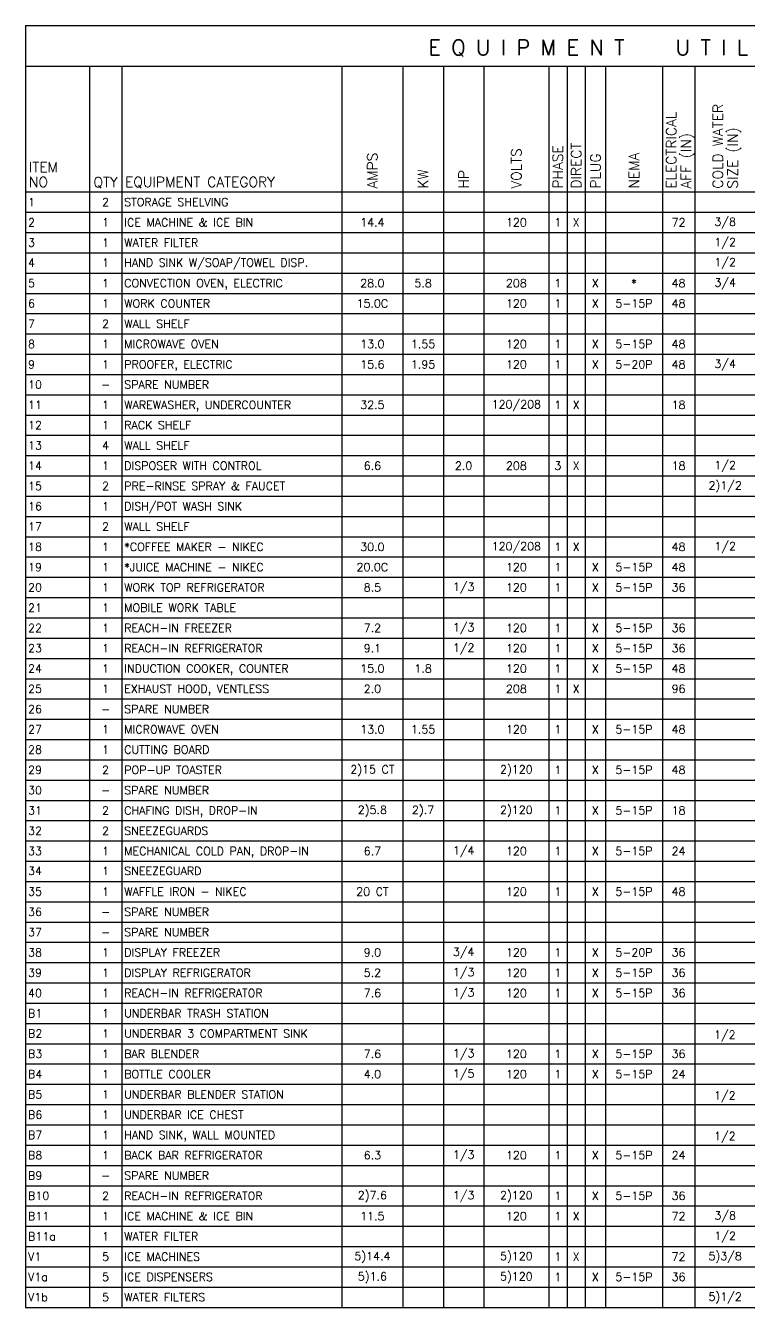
# Model space of a CAD drawing. Extents: x 1854 to 13881, y 653 to 2008.
# Drawn here: x 10420 to 10705, y 653 to 1159 of the extents above; entities that cross this region are included whole.
import ezdxf
from ezdxf.enums import TextEntityAlignment as Align

# ---------------------------------------------------------------- set-up
doc = ezdxf.new("R2010")
doc.units = 0
doc.header["$LTSCALE"] = 0.5
doc.header["$MEASUREMENT"] = 0
doc.layers.add('208', color=8, linetype='Continuous')
doc.styles.add('KCLCELL', font='romans.shx')
doc.styles.add('KCLHEADER', font='romans')

# ---------------------------------------------------------------- blocks, each defined once
blk = doc.blocks.new('kclmainh')
at = {"style": 'KCLHEADER'}
blk.add_attdef('KCLMAINHD', text='', height=0.1875, dxfattribs=at).set_placement((0, 0.0799999999999983), align=Align.CENTER)
blk = doc.blocks.new('kclh2l')
at = {"style": 'KCLHEADER'}
for p in [(0.03999999999999204, 0.2422880603269935), (0.03999999999999204, 0.0600499999999986)]:
    blk.add_attdef('KCLH2L', p, '', height=0.125, dxfattribs=at)
blk = doc.blocks.new('kclh1c')
at = {"style": 'KCLHEADER'}
blk.add_attdef('KCLH1C', text='', height=0.125, dxfattribs=at).set_placement((0, 0.01999999999999957), align=Align.BOTTOM_CENTER)
blk = doc.blocks.new('kclh1l')
at = {"style": 'KCLHEADER'}
blk.add_attdef('KCLH1L', (0.03999999999999204, 0.05999999999999872), '', height=0.125, dxfattribs=at)
blk = doc.blocks.new('kclh1lr')
at = {"style": 'KCLHEADER'}
blk.add_attdef('KCLH1LR', text='', height=0.125, rotation=90, dxfattribs=at).set_placement((0, 0.03999999999998138), align=Align.MIDDLE_LEFT)
blk = doc.blocks.new('kclh2lr')
at = {"style": 'KCLHEADER'}
for p in [(-0.02760299107356445, 0.03999999999998138), (0.1545970089264301, 0.03999999999998138)]:
    blk.add_attdef('KCLH2LR', p, '', height=0.125, rotation=90, dxfattribs=at)
blk = doc.blocks.new('kclcelll')
at = {"style": 'KCLCELL'}
blk.add_attdef('KCLCELL-L', text='', height=0.1, dxfattribs=at).set_placement((0.0299999999999998, 0), align=Align.MIDDLE_LEFT)
blk = doc.blocks.new('kclcellc')
at = {"style": 'KCLCELL'}
blk.add_attdef('KCLCELL-C', text='', height=0.1, dxfattribs=at).set_placement((0, 0), align=Align.MIDDLE)

msp = doc.modelspace()

# ---------------------------------------------------------------- linework, layer by layer
at = {"layer": '208'}
for p, q in [((10419.80214300036, 1158.578950658364), (10419.80214300036, 1142.578950658364)), ((10419.80214300036, 1158.578950658364), (10975.00214300036, 1158.578950658364)), ((10419.80214300036, 1142.578950658364), (10419.80214300036, 652.9789506583655)), ((10419.80214300036, 1142.578950658364), (10975.00214300036, 1142.578950658364)), ((10444.94382792348, 1142.578950658364), (10444.94382792346, 652.9789506583655)), ((10457.74382792348, 1142.578950658364), (10457.74382792346, 652.9789506583655)), ((10544.60214300036, 1142.578950658364), (10544.60214300039, 652.9789506583655)), ((10568.60214300035, 1142.578950658364), (10568.60214300035, 652.9789506583655)), ((10584.60214300036, 1142.578950658364), (10584.60214300039, 652.9789506583655)), ((10600.60214300036, 1142.578950658364), (10600.60214300039, 652.9789506583655)), ((10626.20214300036, 1142.578950658364), (10626.20214300033, 652.9789506583655)), ((10633.40214300035, 1142.578950658364), (10633.40214300038, 652.9789506583655)), ((10640.60214300035, 1142.578950658364), (10640.60214300035, 652.9789506583655)), ((10648.60214300035, 1142.578950658364), (10648.60214300035, 652.9789506583655)), ((10671.00214300036, 1142.578950658364), (10671.00214300038, 652.9789506583655)), ((10683.80214300036, 1142.578950658364), (10683.80214300034, 652.9789506583655)), ((10419.80214300036, 1092.978950658366), (10975.00214300036, 1092.978950658366)), ((10419.80214300036, 1084.978950658366), (10975.00214300036, 1084.978950658366)), ((10419.80214300036, 1084.978950658366), (10975.00214300036, 1084.978950658366)), ((10419.80214300036, 1084.978950658366), (10975.00214300036, 1084.978950658366)), ((10419.80214300036, 1076.978950658366), (10975.00214300036, 1076.978950658366)), ((10419.80214300036, 1068.978950658366), (10975.00214300036, 1068.978950658366)), ((10419.80214300036, 1060.978950658366), (10975.00214300036, 1060.978950658366)), ((10419.80214300036, 1052.978950658366), (10975.00214300036, 1052.978950658366)), ((10419.80214300036, 1052.978950658366), (10975.00214300036, 1052.978950658366)), ((10419.80214300036, 1052.978950658366), (10975.00214300036, 1052.978950658366)), ((10419.80214300036, 1044.978950658366), (10975.00214300036, 1044.978950658366)), ((10419.80214300036, 1036.978950658366), (10975.00214300036, 1036.978950658366)), ((10419.80214300036, 1028.978950658366), (10975.00214300036, 1028.978950658366)), ((10419.80214300036, 1020.978950658366), (10975.00214300036, 1020.978950658366)), ((10419.80214300036, 1020.978950658366), (10975.00214300036, 1020.978950658366)), ((10419.80214300036, 1012.978950658366), (10975.00214300036, 1012.978950658366)), ((10419.80214300036, 1004.978950658366), (10975.00214300036, 1004.978950658366)), ((10419.80214300036, 996.9789506583656), (10975.00214300036, 996.9789506583656)), ((10419.80214300036, 988.9789506583656), (10975.00214300036, 988.9789506583656)), ((10419.80214300036, 980.9789506583656), (10975.00214300036, 980.9789506583656)), ((10419.80214300036, 972.9789506583656), (10975.00214300036, 972.9789506583656)), ((10419.80214300036, 964.9789506583656), (10975.00214300036, 964.9789506583656)), ((10419.80214300036, 956.9789506583656), (10975.00214300036, 956.9789506583656)), ((10419.80214300036, 948.9789506583656), (10975.00214300036, 948.9789506583656)), ((10419.80214300036, 940.9789506583656), (10975.00214300036, 940.9789506583656)), ((10419.80214300036, 932.9789506583656), (10975.00214300036, 932.9789506583656)), ((10419.80214300036, 924.9789506583656), (10975.00214300036, 924.9789506583656)), ((10419.80214300036, 916.9789506583656), (10975.00214300036, 916.9789506583656)), ((10419.80214300036, 908.9789506583656), (10975.00214300036, 908.9789506583656)), ((10419.80214300036, 900.9789506583656), (10975.00214300036, 900.9789506583656)), ((10419.80214300036, 892.9789506583656), (10975.00214300036, 892.9789506583656)), ((10419.80214300036, 884.9789506583656), (10975.00214300036, 884.9789506583656)), ((10419.80214300036, 876.9789506583656), (10975.00214300036, 876.9789506583656)), ((10419.80214300036, 868.9789506583656), (10975.00214300036, 868.9789506583656)), ((10419.80214300036, 860.9789506583656), (10975.00214300036, 860.9789506583656)), ((10419.80214300036, 852.9789506583656), (10975.00214300036, 852.9789506583656)), ((10419.80214300036, 844.9789506583656), (10975.00214300036, 844.9789506583656)), ((10419.80214300036, 836.9789506583656), (10975.00214300036, 836.9789506583656)), ((10419.80214300036, 828.9789506583656), (10975.00214300036, 828.9789506583656)), ((10419.80214300036, 820.9789506583656), (10975.00214300036, 820.9789506583656)), ((10419.80214300036, 812.9789506583656), (10975.00214300036, 812.9789506583656)), ((10419.80214300036, 804.9789506583656), (10975.00214300036, 804.9789506583656)), ((10419.80214300035, 796.9789506583656), (10975.00214300034, 796.9789506583656)), ((10419.80214300036, 788.9789506583656), (10975.00214300036, 788.9789506583656)), ((10419.80214300036, 780.9789506583656), (10975.00214300036, 780.9789506583656)), ((10419.80214300036, 772.9789506583656), (10975.00214300036, 772.9789506583656)), ((10419.80214300036, 764.9789506583656), (10975.00214300036, 764.9789506583656)), ((10419.80214300034, 756.9789506583656), (10975.00214300034, 756.9789506583656)), ((10419.80214300036, 748.9789506583656), (10975.00214300036, 748.9789506583656)), ((10419.80214300036, 740.9789506583656), (10975.00214300036, 740.9789506583656)), ((10419.80214300036, 732.9789506583656), (10975.00214300036, 732.9789506583656)), ((10419.80214300036, 724.9789506583656), (10975.00214300036, 724.9789506583656)), ((10419.80214300034, 716.9789506583656), (10975.00214300034, 716.9789506583656)), ((10419.80214300036, 708.9789506583656), (10975.00214300036, 708.9789506583656)), ((10419.80214300036, 700.9789506583656), (10975.00214300036, 700.9789506583656)), ((10419.80214300036, 692.9789506583656), (10975.00214300036, 692.9789506583656)), ((10419.80214300036, 684.9789506583656), (10975.00214300036, 684.9789506583656)), ((10419.80214300034, 676.9789506583656), (10975.00214300034, 676.9789506583656)), ((10419.80214300036, 668.9789506583656), (10975.00214300035, 668.9789506583656)), ((10419.80214300036, 660.9789506583656), (10975.00214300035, 660.9789506583656)), ((10419.80214300034, 652.9789506583656), (10975.00214300034, 652.9789506583656))]:
    msp.add_line(p, q, dxfattribs=at)

# ---------------------------------------------------------------- block references
at = {"layer": '208', "xscale": 32, "yscale": 32, "zscale": 32}
for name, p, values in [('kclmainh', (10697.40214300037, 1144.386565836834), {'KCLMAINHD': 'E Q U I P M E N T   U T I L I T Y   S C H E D U L E'}), ('kclh1lr', (10556.60214300035, 1092.978950658366), {'KCLH1LR': 'AMPS'}), ('kclh1lr', (10613.40214300037, 1092.978950658366), {'KCLH1LR': 'VOLTS'}), ('kclh1lr', (10629.80214300036, 1092.978950658366), {'KCLH1LR': 'PHASE'}), ('kclh1lr', (10637.00214300036, 1092.978950658366), {'KCLH1LR': 'DIRECT'}), ('kclh1lr', (10644.60214300035, 1092.978950658366), {'KCLH1LR': 'PLUG'}), ('kclh1lr', (10659.80214300036, 1092.978950658366), {'KCLH1LR': 'NEMA'}), ('kclh1c', (10451.34382792349, 1092.978950658366), {'KCLH1C': 'QTY'}), ('kclh1l', (10457.74382792348, 1092.978950658366), {'KCLH1L': 'EQUIPMENT CATEGORY'}), ('kclh1lr', (10576.60214300035, 1092.978950658366), {'KCLH1LR': 'KW'}), ('kclh1lr', (10592.60214300035, 1092.978950658366), {'KCLH1LR': 'HP'}), ('kclcelll', (10419.80214300036, 1088.978950658358), {'KCLCELL-L': '1'}), ('kclcellc', (10451.34382792349, 1088.978950658358), {'KCLCELL-C': '2'}), ('kclcelll', (10457.74382792348, 1088.978950658358), {'KCLCELL-L': 'STORAGE SHELVING'}), ('kclcelll', (10419.80214300036, 1080.978950658366), {'KCLCELL-L': '2'}), ('kclcellc', (10451.34382792347, 1080.978950658366), {'KCLCELL-C': '1'}), ('kclcelll', (10457.74382792348, 1080.978950658366), {'KCLCELL-L': 'ICE MACHINE & ICE BIN'}), ('kclcellc', (10556.60214300035, 1080.978950658366), {'KCLCELL-C': '14.4'}), ('kclcellc', (10613.40214300035, 1080.978950658366), {'KCLCELL-C': '120'}), ('kclcellc', (10629.80214300036, 1080.978950658366), {'KCLCELL-C': '1'}), ('kclcellc', (10637.00214300036, 1080.978950658366), {'KCLCELL-C': 'X'}), ('kclcellc', (10677.40214300035, 1080.978950658366), {'KCLCELL-C': '72'}), ('kclcellc', (10695.80214300036, 1080.978950658366), {'KCLCELL-C': '3/8'}), ('kclcelll', (10419.80214300036, 1072.978950658366), {'KCLCELL-L': '3'}), ('kclcellc', (10451.34382792347, 1072.978950658366), {'KCLCELL-C': '1'}), ('kclcelll', (10457.74382792348, 1072.978950658366), {'KCLCELL-L': 'WATER FILTER'}), ('kclcellc', (10695.80214300036, 1072.978950658366), {'KCLCELL-C': '1/2'}), ('kclcelll', (10457.74382792348, 1065.082816708837), {'KCLCELL-L': 'HAND SINK W/SOAP/TOWEL DISP.'}), ('kclcellc', (10695.80214300034, 1065.082816708837), {'KCLCELL-C': '1/2'}), ('kclcelll', (10419.80214300034, 1065.082816708837), {'KCLCELL-L': '4'}), ('kclcellc', (10451.34382792347, 1065.082816708837), {'KCLCELL-C': '1'}), ('kclcelll', (10419.80214300036, 1056.978950658366), {'KCLCELL-L': '5'}), ('kclcellc', (10451.34382792347, 1056.978950658366), {'KCLCELL-C': '1'}), ('kclcelll', (10457.74382792348, 1056.978950658366), {'KCLCELL-L': 'CONVECTION OVEN, ELECTRIC'}), ('kclcellc', (10556.60214300035, 1056.978950658366), {'KCLCELL-C': '28.0'}), ('kclcellc', (10576.60214300035, 1056.978950658366), {'KCLCELL-C': '5.8'}), ('kclcellc', (10613.40214300035, 1056.978950658366), {'KCLCELL-C': '208'}), ('kclcellc', (10629.80214300036, 1056.978950658366), {'KCLCELL-C': '1'}), ('kclcellc', (10644.60214300035, 1056.978950658366), {'KCLCELL-C': 'X'}), ('kclcellc', (10659.80214300036, 1056.978950658366), {'KCLCELL-C': '*'}), ('kclcellc', (10677.40214300035, 1056.978950658366), {'KCLCELL-C': '48'}), ('kclcellc', (10695.80214300036, 1056.978950658366), {'KCLCELL-C': '3/4'}), ('kclcelll', (10419.80214300036, 1048.978950658358), {'KCLCELL-L': '6'}), ('kclcellc', (10451.34382792349, 1048.978950658358), {'KCLCELL-C': '1'}), ('kclcelll', (10457.74382792348, 1048.978950658358), {'KCLCELL-L': 'WORK COUNTER'}), ('kclcellc', (10556.60214300035, 1048.978950658366), {'KCLCELL-C': '15.0C'}), ('kclcellc', (10613.40214300035, 1048.978950658366), {'KCLCELL-C': '120'}), ('kclcellc', (10629.80214300036, 1048.978950658366), {'KCLCELL-C': '1'}), ('kclcellc', (10644.60214300035, 1048.978950658366), {'KCLCELL-C': 'X'}), ('kclcellc', (10659.80214300036, 1048.978950658366), {'KCLCELL-C': '5-15P'}), ('kclcellc', (10677.40214300035, 1048.978950658366), {'KCLCELL-C': '48'}), ('kclcelll', (10419.80214300036, 1040.978950658358), {'KCLCELL-L': '7'}), ('kclcellc', (10451.34382792349, 1040.978950658358), {'KCLCELL-C': '2'}), ('kclcelll', (10457.74382792348, 1040.978950658358), {'KCLCELL-L': 'WALL SHELF'}), ('kclcelll', (10419.80214300036, 1032.978950658366), {'KCLCELL-L': '8'}), ('kclcellc', (10451.34382792347, 1032.978950658366), {'KCLCELL-C': '1'}), ('kclcelll', (10457.74382792348, 1032.978950658366), {'KCLCELL-L': 'MICROWAVE OVEN'}), ('kclcellc', (10556.60214300035, 1032.978950658366), {'KCLCELL-C': '13.0'}), ('kclcellc', (10576.60214300035, 1032.978950658366), {'KCLCELL-C': '1.55'}), ('kclcellc', (10613.40214300035, 1032.978950658366), {'KCLCELL-C': '120'}), ('kclcellc', (10629.80214300036, 1032.978950658366), {'KCLCELL-C': '1'}), ('kclcellc', (10644.60214300035, 1032.978950658366), {'KCLCELL-C': 'X'}), ('kclcellc', (10659.80214300036, 1032.978950658366), {'KCLCELL-C': '5-15P'}), ('kclcellc', (10677.40214300035, 1032.978950658366), {'KCLCELL-C': '48'}), ('kclcelll', (10419.80214300036, 1024.939500002607), {'KCLCELL-L': '9'}), ('kclcellc', (10451.34382792347, 1024.939500002607), {'KCLCELL-C': '1'}), ('kclcelll', (10457.74382792348, 1024.939500002607), {'KCLCELL-L': 'PROOFER, ELECTRIC'}), ('kclcellc', (10556.60214300035, 1024.939500002607), {'KCLCELL-C': '15.6'}), ('kclcellc', (10576.60214300035, 1024.939500002607), {'KCLCELL-C': '1.95'}), ('kclcellc', (10613.40214300035, 1024.939500002607), {'KCLCELL-C': '120'}), ('kclcellc', (10629.80214300036, 1024.939500002607), {'KCLCELL-C': '1'}), ('kclcellc', (10644.60214300035, 1024.939500002607), {'KCLCELL-C': 'X'}), ('kclcellc', (10659.80214300036, 1024.939500002607), {'KCLCELL-C': '5-20P'}), ('kclcellc', (10677.40214300035, 1024.939500002607), {'KCLCELL-C': '48'}), ('kclcellc', (10695.80214300036, 1024.939500002607), {'KCLCELL-C': '3/4'}), ('kclcelll', (10419.80214300036, 1016.978950658366), {'KCLCELL-L': '10'}), ('kclcellc', (10451.34382792349, 1016.978950658366), {'KCLCELL-C': '-'}), ('kclcelll', (10457.74382792348, 1016.978950658366), {'KCLCELL-L': 'SPARE NUMBER'}), ('kclcellc', (10613.40214300035, 1008.978950658366), {'KCLCELL-C': '120/208'}), ('kclcelll', (10419.80214300036, 1008.978950658366), {'KCLCELL-L': '11'}), ('kclcellc', (10451.34382792347, 1008.978950658366), {'KCLCELL-C': '1'}), ('kclcelll', (10457.74382792348, 1008.978950658366), {'KCLCELL-L': 'WAREWASHER, UNDERCOUNTER'}), ('kclcellc', (10556.60214300035, 1008.978950658366), {'KCLCELL-C': '32.5'}), ('kclcellc', (10629.80214300036, 1008.978950658366), {'KCLCELL-C': '1'}), ('kclcellc', (10637.00214300036, 1008.978950658366), {'KCLCELL-C': 'X'}), ('kclcellc', (10677.40214300035, 1008.978950658366), {'KCLCELL-C': '18'}), ('kclcelll', (10419.80214300036, 1000.978950658358), {'KCLCELL-L': '12'}), ('kclcellc', (10451.34382792348, 1000.978950658358), {'KCLCELL-C': '1'}), ('kclcelll', (10457.74382792348, 1000.978950658358), {'KCLCELL-L': 'RACK SHELF'}), ('kclcelll', (10419.80214300036, 992.9789506583585), {'KCLCELL-L': '13'}), ('kclcellc', (10451.34382792349, 992.9789506583585), {'KCLCELL-C': '4'}), ('kclcelll', (10457.74382792348, 992.9789506583585), {'KCLCELL-L': 'WALL SHELF'}), ('kclcelll', (10419.80214300036, 984.9789506583729), {'KCLCELL-L': '14'}), ('kclcellc', (10451.34382792349, 984.9789506583729), {'KCLCELL-C': '1'}), ('kclcelll', (10457.74382792348, 984.9789506583729), {'KCLCELL-L': 'DISPOSER WITH CONTROL'}), ('kclcellc', (10556.60214300035, 984.9789506583584), {'KCLCELL-C': '6.6'}), ('kclcellc', (10592.60214300035, 984.9789506583584), {'KCLCELL-C': '2.0'}), ('kclcellc', (10613.40214300035, 984.9789506583584), {'KCLCELL-C': '208'}), ('kclcellc', (10629.80214300036, 984.9789506583584), {'KCLCELL-C': '3'}), ('kclcellc', (10637.00214300035, 984.9789506583584), {'KCLCELL-C': 'X'}), ('kclcellc', (10677.40214300035, 984.9789506583584), {'KCLCELL-C': '18'}), ('kclcellc', (10695.80214300036, 984.9789506583584), {'KCLCELL-C': '1/2'}), ('kclcelll', (10419.80214300036, 976.9789506583656), {'KCLCELL-L': '15'}), ('kclcellc', (10451.34382792349, 976.9789506583656), {'KCLCELL-C': '2'}), ('kclcelll', (10457.74382792348, 976.9789506583656), {'KCLCELL-L': 'PRE-RINSE SPRAY & FAUCET'}), ('kclcellc', (10695.80214300036, 976.9789506583584), {'KCLCELL-C': '2)1/2'}), ('kclcelll', (10457.74382792348, 968.9789506583656), {'KCLCELL-L': 'DISH/POT WASH SINK'}), ('kclcelll', (10419.80214300036, 968.9789506583656), {'KCLCELL-L': '16'}), ('kclcellc', (10451.34382792349, 968.9789506583656), {'KCLCELL-C': '1'}), ('kclcelll', (10419.80214300036, 960.9789506583584), {'KCLCELL-L': '17'}), ('kclcellc', (10451.34382792349, 960.9789506583585), {'KCLCELL-C': '2'}), ('kclcelll', (10457.74382792348, 960.9789506583585), {'KCLCELL-L': 'WALL SHELF'}), ('kclcelll', (10419.80214300036, 952.9789506583656), {'KCLCELL-L': '18'}), ('kclcellc', (10451.34382792347, 952.9789506583656), {'KCLCELL-C': '1'}), ('kclcelll', (10457.74382792348, 952.9789506583656), {'KCLCELL-L': '*COFFEE MAKER - NIKEC'}), ('kclcellc', (10556.60214300035, 952.9789506583584), {'KCLCELL-C': '30.0'}), ('kclcellc', (10613.40214300035, 952.9789506583584), {'KCLCELL-C': '120/208'}), ('kclcellc', (10629.80214300036, 952.9789506583584), {'KCLCELL-C': '1'}), ('kclcellc', (10637.00214300036, 952.9789506583584), {'KCLCELL-C': 'X'}), ('kclcellc', (10677.40214300035, 952.9789506583584), {'KCLCELL-C': '48'}), ('kclcellc', (10695.80214300036, 952.9789506583584), {'KCLCELL-C': '1/2'}), ('kclcelll', (10419.80214300036, 944.9789506583656), {'KCLCELL-L': '19'}), ('kclcellc', (10451.34382792347, 944.9789506583656), {'KCLCELL-C': '1'}), ('kclcelll', (10457.74382792348, 944.9789506583656), {'KCLCELL-L': '*JUICE MACHINE - NIKEC'}), ('kclcellc', (10556.60214300035, 944.9789506583656), {'KCLCELL-C': '20.0C'}), ('kclcellc', (10613.40214300035, 944.9789506583656), {'KCLCELL-C': '120'}), ('kclcellc', (10629.80214300036, 944.9789506583656), {'KCLCELL-C': '1'}), ('kclcellc', (10644.60214300035, 944.9789506583656), {'KCLCELL-C': 'X'}), ('kclcellc', (10659.80214300036, 944.9789506583656), {'KCLCELL-C': '5-15P'}), ('kclcellc', (10677.40214300035, 944.9789506583656), {'KCLCELL-C': '48'}), ('kclcelll', (10419.80214300036, 936.9789506583656), {'KCLCELL-L': '20'}), ('kclcellc', (10451.34382792347, 936.9789506583656), {'KCLCELL-C': '1'}), ('kclcelll', (10457.74382792348, 936.9789506583656), {'KCLCELL-L': 'WORK TOP REFRIGERATOR'}), ('kclcellc', (10556.60214300035, 936.9789506583656), {'KCLCELL-C': '8.5'}), ('kclcellc', (10592.60214300035, 936.9789506583656), {'KCLCELL-C': '1/3'}), ('kclcellc', (10613.40214300035, 936.9789506583656), {'KCLCELL-C': '120'}), ('kclcellc', (10629.80214300036, 936.9789506583656), {'KCLCELL-C': '1'}), ('kclcellc', (10644.60214300035, 936.9789506583656), {'KCLCELL-C': 'X'}), ('kclcellc', (10659.80214300036, 936.9789506583656), {'KCLCELL-C': '5-15P'}), ('kclcellc', (10677.40214300035, 936.9789506583656), {'KCLCELL-C': '36'}), ('kclcelll', (10419.80214300036, 928.9789506583585), {'KCLCELL-L': '21'}), ('kclcellc', (10451.34382792348, 928.9789506583585), {'KCLCELL-C': '1'}), ('kclcelll', (10457.74382792348, 928.9789506583585), {'KCLCELL-L': 'MOBILE WORK TABLE'}), ('kclcelll', (10419.80214300036, 920.9789506583659), {'KCLCELL-L': '22'}), ('kclcellc', (10451.34382792347, 920.9789506583659), {'KCLCELL-C': '1'}), ('kclcelll', (10457.74382792348, 920.9789506583659), {'KCLCELL-L': 'REACH-IN FREEZER'}), ('kclcellc', (10556.60214300035, 920.9789506583659), {'KCLCELL-C': '7.2'}), ('kclcellc', (10592.60214300035, 920.9789506583659), {'KCLCELL-C': '1/3'}), ('kclcellc', (10613.40214300035, 920.9789506583659), {'KCLCELL-C': '120'}), ('kclcellc', (10629.80214300036, 920.9789506583659), {'KCLCELL-C': '1'}), ('kclcellc', (10644.60214300035, 920.9789506583659), {'KCLCELL-C': 'X'}), ('kclcellc', (10659.80214300036, 920.9789506583659), {'KCLCELL-C': '5-15P'}), ('kclcellc', (10677.40214300035, 920.9789506583659), {'KCLCELL-C': '36'}), ('kclcellc', (10592.60214300035, 912.9789506583656), {'KCLCELL-C': '1/2'}), ('kclcelll', (10419.80214300036, 912.9789506583656), {'KCLCELL-L': '23'}), ('kclcellc', (10451.34382792347, 912.9789506583656), {'KCLCELL-C': '1'}), ('kclcelll', (10457.74382792348, 912.9789506583656), {'KCLCELL-L': 'REACH-IN REFRIGERATOR'}), ('kclcellc', (10556.60214300035, 912.9789506583656), {'KCLCELL-C': '9.1'}), ('kclcellc', (10613.40214300035, 912.9789506583656), {'KCLCELL-C': '120'}), ('kclcellc', (10629.80214300036, 912.9789506583656), {'KCLCELL-C': '1'}), ('kclcellc', (10644.60214300035, 912.9789506583656), {'KCLCELL-C': 'X'}), ('kclcellc', (10659.80214300036, 912.9789506583656), {'KCLCELL-C': '5-15P'}), ('kclcellc', (10677.40214300035, 912.9789506583656), {'KCLCELL-C': '36'}), ('kclcelll', (10419.80214300036, 904.9789506583656), {'KCLCELL-L': '24'}), ('kclcellc', (10451.34382792347, 904.9789506583656), {'KCLCELL-C': '1'}), ('kclcelll', (10457.74382792348, 904.9789506583656), {'KCLCELL-L': 'INDUCTION COOKER, COUNTER'}), ('kclcellc', (10556.60214300035, 904.9789506583656), {'KCLCELL-C': '15.0'}), ('kclcellc', (10576.60214300035, 904.9789506583656), {'KCLCELL-C': '1.8'}), ('kclcellc', (10613.40214300035, 904.9789506583656), {'KCLCELL-C': '120'}), ('kclcellc', (10629.80214300036, 904.9789506583656), {'KCLCELL-C': '1'}), ('kclcellc', (10644.60214300035, 904.9789506583656), {'KCLCELL-C': 'X'}), ('kclcellc', (10659.80214300036, 904.9789506583656), {'KCLCELL-C': '5-15P'}), ('kclcellc', (10677.40214300035, 904.9789506583656), {'KCLCELL-C': '48'}), ('kclcelll', (10419.80214300036, 896.9789506583729), {'KCLCELL-L': '25'}), ('kclcellc', (10451.34382792349, 896.9789506583729), {'KCLCELL-C': '1'}), ('kclcelll', (10457.74382792348, 896.9789506583729), {'KCLCELL-L': 'EXHAUST HOOD, VENTLESS'}), ('kclcellc', (10556.60214300035, 896.9789506583584), {'KCLCELL-C': '2.0'}), ('kclcellc', (10613.40214300035, 896.9789506583584), {'KCLCELL-C': '208'}), ('kclcellc', (10629.80214300036, 896.9789506583584), {'KCLCELL-C': '1'}), ('kclcellc', (10637.00214300036, 896.9789506583584), {'KCLCELL-C': 'X'}), ('kclcellc', (10677.40214300035, 896.9789506583584), {'KCLCELL-C': '96'}), ('kclcelll', (10419.80214300036, 888.9789506583656), {'KCLCELL-L': '26'}), ('kclcelll', (10457.74382792348, 888.9789506583656), {'KCLCELL-L': 'SPARE NUMBER'}), ('kclcellc', (10451.34382792349, 888.9789506583656), {'KCLCELL-C': '-'}), ('kclcelll', (10419.80214300035, 880.9789506583656), {'KCLCELL-L': '27'}), ('kclcellc', (10451.34382792347, 880.9789506583656), {'KCLCELL-C': '1'}), ('kclcelll', (10457.74382792347, 880.9789506583656), {'KCLCELL-L': 'MICROWAVE OVEN'}), ('kclcellc', (10556.60214300034, 880.9789506583656), {'KCLCELL-C': '13.0'}), ('kclcellc', (10576.60214300034, 880.9789506583656), {'KCLCELL-C': '1.55'}), ('kclcellc', (10613.40214300034, 880.9789506583656), {'KCLCELL-C': '120'}), ('kclcellc', (10629.80214300035, 880.9789506583656), {'KCLCELL-C': '1'}), ('kclcellc', (10644.60214300034, 880.9789506583656), {'KCLCELL-C': 'X'}), ('kclcellc', (10659.80214300035, 880.9789506583656), {'KCLCELL-C': '5-15P'}), ('kclcellc', (10677.40214300034, 880.9789506583656), {'KCLCELL-C': '48'}), ('kclcelll', (10419.80214300036, 872.9789506583656), {'KCLCELL-L': '28'}), ('kclcellc', (10451.34382792349, 872.9789506583656), {'KCLCELL-C': '1'}), ('kclcelll', (10457.74382792348, 872.9789506583656), {'KCLCELL-L': 'CUTTING BOARD'}), ('kclcelll', (10419.80214300035, 864.9789506583511), {'KCLCELL-L': '29'}), ('kclcellc', (10451.34382792347, 864.9789506583511), {'KCLCELL-C': '2'}), ('kclcelll', (10457.74382792347, 864.9789506583511), {'KCLCELL-L': 'POP-UP TOASTER'}), ('kclcellc', (10556.60214300035, 864.9789506583656), {'KCLCELL-C': '2)15 CT'}), ('kclcellc', (10613.40214300035, 864.9789506583656), {'KCLCELL-C': '2)120'}), ('kclcellc', (10629.80214300036, 864.9789506583656), {'KCLCELL-C': '1'}), ('kclcellc', (10644.60214300035, 864.9789506583656), {'KCLCELL-C': 'X'}), ('kclcellc', (10659.80214300036, 864.9789506583656), {'KCLCELL-C': '5-15P'}), ('kclcellc', (10677.40214300034, 864.9789506583511), {'KCLCELL-C': '48'}), ('kclcelll', (10419.80214300036, 856.9789506583656), {'KCLCELL-L': '30'}), ('kclcellc', (10451.34382792349, 856.9789506583656), {'KCLCELL-C': '-'}), ('kclcelll', (10457.74382792348, 856.9789506583656), {'KCLCELL-L': 'SPARE NUMBER'}), ('kclcelll', (10419.80214300035, 848.9789506583511), {'KCLCELL-L': '31'}), ('kclcellc', (10451.34382792347, 848.9789506583511), {'KCLCELL-C': '2'}), ('kclcelll', (10457.74382792347, 848.9789506583511), {'KCLCELL-L': 'CHAFING DISH, DROP-IN'}), ('kclcellc', (10556.60214300035, 848.9789506583656), {'KCLCELL-C': '2)5.8'}), ('kclcellc', (10576.60214300035, 848.9789506583656), {'KCLCELL-C': '2).7'}), ('kclcellc', (10613.40214300035, 848.9789506583656), {'KCLCELL-C': '2)120'}), ('kclcellc', (10629.80214300036, 848.9789506583656), {'KCLCELL-C': '1'}), ('kclcellc', (10644.60214300035, 848.9789506583656), {'KCLCELL-C': 'X'}), ('kclcellc', (10659.80214300036, 848.9789506583656), {'KCLCELL-C': '5-15P'}), ('kclcellc', (10677.40214300035, 848.9789506583656), {'KCLCELL-C': '18'}), ('kclcelll', (10419.80214300036, 840.9789506583656), {'KCLCELL-L': '32'}), ('kclcellc', (10451.34382792349, 840.9789506583656), {'KCLCELL-C': '2'}), ('kclcelll', (10457.74382792348, 840.9789506583656), {'KCLCELL-L': 'SNEEZEGUARDS'}), ('kclcelll', (10419.80214300036, 832.9789506583656), {'KCLCELL-L': '33'}), ('kclcellc', (10451.34382792347, 832.9789506583656), {'KCLCELL-C': '1'}), ('kclcelll', (10457.74382792348, 832.9789506583656), {'KCLCELL-L': 'MECHANICAL COLD PAN, DROP-IN'}), ('kclcellc', (10556.60214300035, 832.9789506583656), {'KCLCELL-C': '6.7'}), ('kclcellc', (10592.60214300035, 832.9789506583656), {'KCLCELL-C': '1/4'}), ('kclcellc', (10613.40214300035, 832.9789506583656), {'KCLCELL-C': '120'}), ('kclcellc', (10629.80214300036, 832.9789506583656), {'KCLCELL-C': '1'}), ('kclcellc', (10644.60214300035, 832.9789506583656), {'KCLCELL-C': 'X'}), ('kclcellc', (10659.80214300036, 832.9789506583656), {'KCLCELL-C': '5-15P'}), ('kclcellc', (10677.40214300035, 832.9789506583656), {'KCLCELL-C': '24'}), ('kclcelll', (10419.80214300036, 825.1326884527019), {'KCLCELL-L': '34'}), ('kclcellc', (10451.34382792349, 825.1326884527019), {'KCLCELL-C': '1'}), ('kclcelll', (10457.74382792348, 825.1326884527019), {'KCLCELL-L': 'SNEEZEGUARD'}), ('kclcelll', (10419.80214300033, 816.9789506583656), {'KCLCELL-L': '35'}), ('kclcellc', (10451.34382792347, 816.9789506583656), {'KCLCELL-C': '1'}), ('kclcelll', (10457.74382792347, 816.9789506583656), {'KCLCELL-L': 'WAFFLE IRON - NIKEC'}), ('kclcellc', (10556.60214300035, 816.9789506583656), {'KCLCELL-C': '20 CT'}), ('kclcellc', (10613.40214300035, 816.9789506583656), {'KCLCELL-C': '120'}), ('kclcellc', (10629.80214300036, 816.9789506583656), {'KCLCELL-C': '1'}), ('kclcellc', (10644.60214300035, 816.9789506583656), {'KCLCELL-C': 'X'}), ('kclcellc', (10659.80214300036, 816.9789506583656), {'KCLCELL-C': '5-15P'}), ('kclcellc', (10677.40214300035, 816.9789506583656), {'KCLCELL-C': '48'}), ('kclcelll', (10419.80214300036, 808.9789506583656), {'KCLCELL-L': '36'}), ('kclcelll', (10457.74382792348, 808.9789506583656), {'KCLCELL-L': 'SPARE NUMBER'}), ('kclcellc', (10451.34382792349, 808.9789506583656), {'KCLCELL-C': '-'}), ('kclcelll', (10419.80214300036, 800.9789506583656), {'KCLCELL-L': '37'}), ('kclcellc', (10451.34382792349, 800.9789506583656), {'KCLCELL-C': '-'}), ('kclcelll', (10457.74382792348, 800.9789506583656), {'KCLCELL-L': 'SPARE NUMBER'}), ('kclcelll', (10419.80214300036, 792.9789506583659), {'KCLCELL-L': '38'}), ('kclcellc', (10451.34382792347, 792.9789506583659), {'KCLCELL-C': '1'}), ('kclcelll', (10457.74382792348, 792.9789506583659), {'KCLCELL-L': 'DISPLAY FREEZER'}), ('kclcellc', (10556.60214300034, 792.9789506583659), {'KCLCELL-C': '9.0'}), ('kclcellc', (10592.60214300034, 792.9789506583659), {'KCLCELL-C': '3/4'}), ('kclcellc', (10613.40214300035, 792.9789506583659), {'KCLCELL-C': '120'}), ('kclcellc', (10629.80214300036, 792.9789506583659), {'KCLCELL-C': '1'}), ('kclcellc', (10644.60214300034, 792.9789506583659), {'KCLCELL-C': 'X'}), ('kclcellc', (10659.80214300036, 792.9789506583659), {'KCLCELL-C': '5-20P'}), ('kclcellc', (10677.40214300035, 792.9789506583659), {'KCLCELL-C': '36'}), ('kclcelll', (10419.80214300036, 784.9789506583656), {'KCLCELL-L': '39'}), ('kclcellc', (10451.34382792347, 784.9789506583656), {'KCLCELL-C': '1'}), ('kclcelll', (10457.74382792348, 784.9789506583656), {'KCLCELL-L': 'DISPLAY REFRIGERATOR'}), ('kclcellc', (10556.60214300034, 784.9789506583656), {'KCLCELL-C': '5.2'}), ('kclcellc', (10592.60214300034, 784.9789506583656), {'KCLCELL-C': '1/3'}), ('kclcellc', (10613.40214300035, 784.9789506583656), {'KCLCELL-C': '120'}), ('kclcellc', (10629.80214300036, 784.9789506583656), {'KCLCELL-C': '1'}), ('kclcellc', (10644.60214300034, 784.9789506583656), {'KCLCELL-C': 'X'}), ('kclcellc', (10659.80214300036, 784.9789506583656), {'KCLCELL-C': '5-15P'}), ('kclcellc', (10677.40214300035, 784.9789506583656), {'KCLCELL-C': '36'}), ('kclcellc', (10592.60214300034, 776.9789506583656), {'KCLCELL-C': '1/3'}), ('kclcelll', (10419.80214300035, 776.9789506583656), {'KCLCELL-L': '40'}), ('kclcellc', (10451.34382792347, 776.9789506583656), {'KCLCELL-C': '1'}), ('kclcelll', (10457.74382792347, 776.9789506583656), {'KCLCELL-L': 'REACH-IN REFRIGERATOR'}), ('kclcellc', (10556.60214300034, 776.9789506583656), {'KCLCELL-C': '7.6'}), ('kclcellc', (10613.40214300034, 776.9789506583656), {'KCLCELL-C': '120'}), ('kclcellc', (10629.80214300035, 776.9789506583656), {'KCLCELL-C': '1'}), ('kclcellc', (10644.60214300034, 776.9789506583656), {'KCLCELL-C': 'X'}), ('kclcellc', (10659.80214300035, 776.9789506583656), {'KCLCELL-C': '5-15P'}), ('kclcellc', (10677.40214300034, 776.9789506583656), {'KCLCELL-C': '36'}), ('kclcelll', (10419.80214300036, 768.9789506583656), {'KCLCELL-L': 'B1'}), ('kclcellc', (10451.34382792349, 768.9789506583656), {'KCLCELL-C': '1'}), ('kclcelll', (10457.74382792348, 768.9789506583656), {'KCLCELL-L': 'UNDERBAR TRASH STATION'}), ('kclcelll', (10419.80214300035, 760.9789506583656), {'KCLCELL-L': 'B2'}), ('kclcellc', (10451.34382792346, 760.9789506583656), {'KCLCELL-C': '1'}), ('kclcelll', (10457.74382792347, 760.9789506583656), {'KCLCELL-L': 'UNDERBAR 3 COMPARTMENT SINK'}), ('kclcellc', (10695.67033240802, 760.3371342099745), {'KCLCELL-C': '1/2'}), ('kclcelll', (10419.80214300035, 752.9789506583656), {'KCLCELL-L': 'B3'}), ('kclcellc', (10451.34382792347, 752.9789506583656), {'KCLCELL-C': '1'}), ('kclcelll', (10457.74382792347, 752.9789506583656), {'KCLCELL-L': 'BAR BLENDER'}), ('kclcellc', (10556.60214300034, 752.9789506583656), {'KCLCELL-C': '7.6'}), ('kclcellc', (10592.60214300034, 752.9789506583656), {'KCLCELL-C': '1/3'}), ('kclcellc', (10613.40214300034, 752.9789506583656), {'KCLCELL-C': '120'}), ('kclcellc', (10629.80214300035, 752.9789506583656), {'KCLCELL-C': '1'}), ('kclcellc', (10644.60214300034, 752.9789506583656), {'KCLCELL-C': 'X'}), ('kclcellc', (10659.80214300035, 752.9789506583656), {'KCLCELL-C': '5-15P'}), ('kclcellc', (10677.40214300034, 752.9789506583656), {'KCLCELL-C': '36'}), ('kclcelll', (10419.80214300035, 744.9789506583656), {'KCLCELL-L': 'B4'}), ('kclcellc', (10451.34382792347, 744.9789506583656), {'KCLCELL-C': '1'}), ('kclcelll', (10457.74382792347, 744.9789506583656), {'KCLCELL-L': 'BOTTLE COOLER'}), ('kclcellc', (10556.60214300034, 744.9789506583656), {'KCLCELL-C': '4.0'}), ('kclcellc', (10592.60214300034, 744.9789506583656), {'KCLCELL-C': '1/5'}), ('kclcellc', (10613.40214300034, 744.9789506583656), {'KCLCELL-C': '120'}), ('kclcellc', (10629.80214300035, 744.9789506583656), {'KCLCELL-C': '1'}), ('kclcellc', (10644.60214300034, 744.9789506583656), {'KCLCELL-C': 'X'}), ('kclcellc', (10659.80214300035, 744.9789506583656), {'KCLCELL-C': '5-15P'}), ('kclcellc', (10677.40214300034, 744.9789506583656), {'KCLCELL-C': '24'}), ('kclcelll', (10419.80214300035, 736.9789506583656), {'KCLCELL-L': 'B5'}), ('kclcellc', (10451.34382792346, 736.9789506583656), {'KCLCELL-C': '1'}), ('kclcelll', (10457.74382792347, 736.9789506583656), {'KCLCELL-L': 'UNDERBAR BLENDER STATION'}), ('kclcellc', (10695.67033240802, 736.3371342099745), {'KCLCELL-C': '1/2'}), ('kclcelll', (10419.80214300035, 728.9789506583656), {'KCLCELL-L': 'B6'}), ('kclcellc', (10451.34382792346, 728.9789506583656), {'KCLCELL-C': '1'}), ('kclcelll', (10457.74382792347, 728.9789506583656), {'KCLCELL-L': 'UNDERBAR ICE CHEST'}), ('kclcelll', (10419.80214300035, 720.9789506583656), {'KCLCELL-L': 'B7'}), ('kclcellc', (10451.34382792346, 720.9789506583656), {'KCLCELL-C': '1'}), ('kclcelll', (10457.74382792347, 720.9789506583656), {'KCLCELL-L': 'HAND SINK, WALL MOUNTED'}), ('kclcellc', (10695.67033240802, 720.3371342099745), {'KCLCELL-C': '1/2'}), ('kclcelll', (10419.80214300035, 712.9789506583656), {'KCLCELL-L': 'B8'}), ('kclcellc', (10451.34382792347, 712.9789506583656), {'KCLCELL-C': '1'}), ('kclcelll', (10457.74382792347, 712.9789506583656), {'KCLCELL-L': 'BACK BAR REFRIGERATOR'}), ('kclcellc', (10556.60214300034, 712.9789506583656), {'KCLCELL-C': '6.3'}), ('kclcellc', (10592.60214300034, 712.9789506583656), {'KCLCELL-C': '1/3'}), ('kclcellc', (10613.40214300034, 712.9789506583656), {'KCLCELL-C': '120'}), ('kclcellc', (10629.80214300035, 712.9789506583656), {'KCLCELL-C': '1'}), ('kclcellc', (10644.60214300034, 712.9789506583656), {'KCLCELL-C': 'X'}), ('kclcellc', (10659.80214300035, 712.9789506583656), {'KCLCELL-C': '5-15P'}), ('kclcellc', (10677.40214300034, 712.9789506583656), {'KCLCELL-C': '24'}), ('kclcelll', (10419.80214300036, 704.9789506583656), {'KCLCELL-L': 'B9'}), ('kclcellc', (10451.34382792348, 704.9789506583656), {'KCLCELL-C': '-'}), ('kclcelll', (10457.74382792348, 704.9789506583656), {'KCLCELL-L': 'SPARE NUMBER'}), ('kclcelll', (10419.80214300035, 696.9789506583656), {'KCLCELL-L': 'B10'}), ('kclcellc', (10451.34382792347, 696.9789506583656), {'KCLCELL-C': '2'}), ('kclcelll', (10457.74382792347, 696.9789506583656), {'KCLCELL-L': 'REACH-IN REFRIGERATOR'}), ('kclcellc', (10556.60214300034, 696.9789506583656), {'KCLCELL-C': '2)7.6'}), ('kclcellc', (10592.60214300034, 696.9789506583656), {'KCLCELL-C': '1/3'}), ('kclcellc', (10613.40214300034, 696.9789506583656), {'KCLCELL-C': '2)120'}), ('kclcellc', (10629.80214300035, 696.9789506583656), {'KCLCELL-C': '1'}), ('kclcellc', (10644.60214300034, 696.9789506583656), {'KCLCELL-C': 'X'}), ('kclcellc', (10659.80214300035, 696.9789506583656), {'KCLCELL-C': '5-15P'}), ('kclcellc', (10677.40214300034, 696.9789506583656), {'KCLCELL-C': '36'}), ('kclcelll', (10419.80214300036, 688.9789506583656), {'KCLCELL-L': 'B11'}), ('kclcellc', (10451.34382792347, 688.9789506583656), {'KCLCELL-C': '1'}), ('kclcelll', (10457.74382792348, 688.9789506583656), {'KCLCELL-L': 'ICE MACHINE & ICE BIN'}), ('kclcellc', (10556.60214300035, 688.9789506583656), {'KCLCELL-C': '11.5'}), ('kclcellc', (10613.40214300035, 688.9789506583656), {'KCLCELL-C': '120'}), ('kclcellc', (10629.80214300036, 688.9789506583656), {'KCLCELL-C': '1'}), ('kclcellc', (10637.00214300036, 688.9789506583656), {'KCLCELL-C': 'X'}), ('kclcellc', (10677.40214300035, 688.9789506583656), {'KCLCELL-C': '72'}), ('kclcellc', (10695.80214300036, 688.9789506583656), {'KCLCELL-C': '3/8'}), ('kclcelll', (10419.80214300036, 680.9789506583656), {'KCLCELL-L': 'B11a'}), ('kclcellc', (10451.34382792347, 680.9789506583656), {'KCLCELL-C': '1'}), ('kclcelll', (10457.74382792348, 680.9789506583656), {'KCLCELL-L': 'WATER FILTER'}), ('kclcellc', (10695.80214300036, 680.9789506583656), {'KCLCELL-C': '1/2'}), ('kclcelll', (10419.80214300036, 672.9789506583656), {'KCLCELL-L': 'V1'}), ('kclcellc', (10451.34382792347, 672.9789506583656), {'KCLCELL-C': '5'}), ('kclcelll', (10457.74382792348, 672.9789506583656), {'KCLCELL-L': 'ICE MACHINES'}), ('kclcellc', (10556.60214300035, 672.9789506583656), {'KCLCELL-C': '5)14.4'}), ('kclcellc', (10613.40214300035, 672.9789506583656), {'KCLCELL-C': '5)120'}), ('kclcellc', (10629.80214300036, 672.9789506583656), {'KCLCELL-C': '1'}), ('kclcellc', (10637.00214300036, 672.9789506583656), {'KCLCELL-C': 'X'}), ('kclcellc', (10677.40214300035, 672.9789506583656), {'KCLCELL-C': '72'}), ('kclcellc', (10695.80214300036, 672.9789506583656), {'KCLCELL-C': '5)3/8'}), ('kclcellc', (10556.60214300035, 664.9789506583656), {'KCLCELL-C': '5)1.6'}), ('kclcellc', (10613.40214300035, 664.9789506583656), {'KCLCELL-C': '5)120'}), ('kclcelll', (10419.80214300036, 664.9789506583656), {'KCLCELL-L': 'V1a'}), ('kclcellc', (10451.34382792347, 664.9789506583656), {'KCLCELL-C': '5'}), ('kclcelll', (10457.74382792348, 664.9789506583656), {'KCLCELL-L': 'ICE DISPENSERS'}), ('kclcellc', (10629.80214300036, 664.9789506583656), {'KCLCELL-C': '1'}), ('kclcellc', (10644.60214300034, 664.9789506583656), {'KCLCELL-C': 'X'}), ('kclcellc', (10659.80214300035, 664.9789506583656), {'KCLCELL-C': '5-15P'}), ('kclcellc', (10677.40214300035, 664.9789506583656), {'KCLCELL-C': '36'}), ('kclcelll', (10419.80214300036, 656.9789506583656), {'KCLCELL-L': 'V1b'}), ('kclcellc', (10451.34382792347, 656.9789506583656), {'KCLCELL-C': '5'}), ('kclcelll', (10457.74382792348, 656.9789506583656), {'KCLCELL-L': 'WATER FILTERS'}), ('kclcellc', (10695.80214300036, 656.9789506583656), {'KCLCELL-C': '5)1/2'})]:
    msp.add_blockref(name, p, dxfattribs=at).add_auto_attribs(values)
at = {"layer": '208'}
ref = msp.add_blockref('kclh2lr', (10677.40214300037, 1092.978950658366), dxfattribs=dict(at, xscale=32, yscale=32, zscale=32))
ref.add_attrib('KCLH2LR', 'ELECTRICAL', (10676.51884728601, 1094.258950658364), dxfattribs={"layer": '0', "height": 4, "rotation": 90, "style": 'KCLHEADER'})
ref.add_attrib('KCLH2LR', 'AFF (IN)', (10682.34924728601, 1094.258950658364), dxfattribs={"layer": '0', "height": 4, "rotation": 90, "style": 'KCLHEADER'})
ref = msp.add_blockref('kclh2lr', (10695.80214300036, 1092.978950658366), dxfattribs=dict(at, xscale=32, yscale=32, zscale=32))
ref.add_attrib('KCLH2LR', 'COLD WATER', (10694.918847286, 1094.258950658364), dxfattribs={"layer": '0', "height": 4, "rotation": 90, "style": 'KCLHEADER'})
ref.add_attrib('KCLH2LR', 'SIZE (IN)', (10700.74924728601, 1094.258950658364), dxfattribs={"layer": '0', "height": 4, "rotation": 90, "style": 'KCLHEADER'})
ref = msp.add_blockref('kclh2l', (10419.80214300036, 1092.978950658366), dxfattribs=dict(at, xscale=32, yscale=32, zscale=32))
ref.add_attrib('KCLH2L', 'ITEM', (10421.08214300036, 1100.732168588827), dxfattribs={"layer": '0', "height": 4, "style": 'KCLHEADER'})
ref.add_attrib('KCLH2L', 'NO', (10421.08214300036, 1094.900550658367), dxfattribs={"layer": '0', "height": 4, "style": 'KCLHEADER'})

doc.saveas('drawing.dxf')
